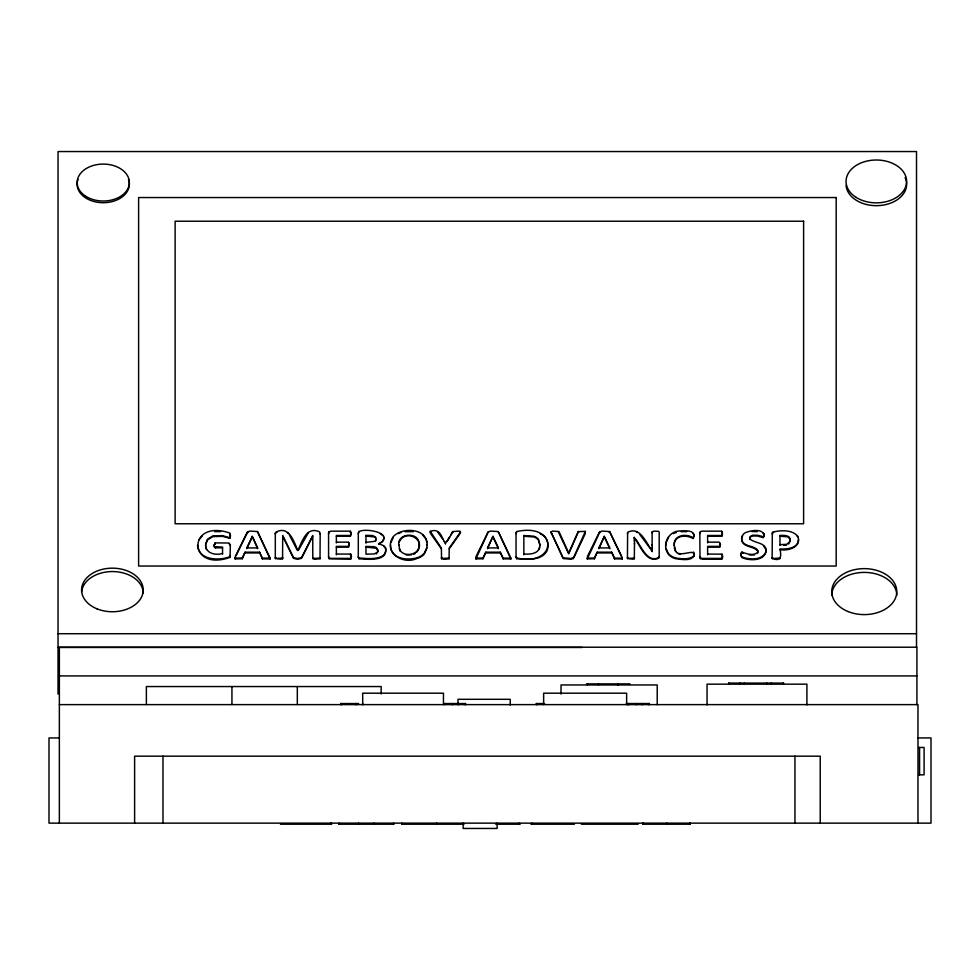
<?xml version="1.0" encoding="UTF-8"?>
<svg xmlns="http://www.w3.org/2000/svg" width="980" height="980" viewBox="0 0 980 980"><rect width="100%" height="100%" fill="white"/><g stroke="black" fill="none" stroke-linecap="round" stroke-linejoin="round"><path stroke-width="1.47" d="M763.886 536.379L763.935 534.59M694.159 555.917L694.208 554.264M741.015 555.256L741.272 552.696L742.142 552.181C746.932 553.847 753.351 556.236 757.626 552.402L758.042 550.944C754.967 544.941 744.065 547.502 741.848 540.115M694.085 535.435L692.983 538.498C686.894 534.884 675.747 534.762 674.338 543.52M351.404 556.224L351.097 558.661L350.24 559.139L329.243 558.735L328.57 557.399L328.57 532.912M722.652 556.224L721.488 558.392L702.158 558.392L700.504 557.988L699.83 556.64M349.162 544.268L348.5 547.024L336.373 547.134M351.244 533.353L350.117 536.256L336.373 536.256M214.13 545.762L215.257 542.908L229.112 543.018L230.349 545.419M674.179 545.591C673.003 535.202 686.073 533.047 692.983 537.751L694.024 536.513M427.096 544.464L426.802 548.42L424.426 553.749A15.227 10.768 0 0 1 416.549 558.649C402.388 565.068 382.678 551.863 393.323 536.562C402.474 526.677 428.015 528.122 427.096 545.211M665.726 545.885L666.057 542.614L668.605 537.248M205.555 545.493L207.466 539.221L212.758 535.913L222.411 535.607L229.357 537.628L230.361 536.44M798.504 539.429C798.161 548.494 786.867 549.351 779.97 548.947C781.954 558.049 779.982 561.565 772.142 558.392L772.326 532.275C779.639 530.192 792.391 529.286 797.855 536.44C801.873 547.122 788.043 551.14 779.97 549.694M398.86 545.419C396.582 532.324 420.591 531.515 418.889 544.758C420.261 555.464 402.315 558.073 399.338 548.678M741.664 539.282L741.921 536.685A9.996 7.068 0 0 1 745.462 532.63C750.423 530.658 761.681 528.293 763.898 534.431M766.164 550.233C765.258 561.356 749.431 561.05 741.725 557.522L741.015 554.496M383.891 538.081L382.494 541.536L378.537 543.68L383.964 545.774L385.593 547.722C387.872 561.258 366.826 558.502 358.974 557.988L358.472 557.449M328.57 533.659L328.741 532.115L330.897 531.16L350.117 531.16L351.244 534.1M358.3 533.659L358.974 531.577C366.177 527.522 396.496 533.537 378.537 544.439M516.043 533.659L516.717 531.577C558.257 522.205 557.963 567.138 516.717 557.988L516.043 556.64M699.83 533.659L700.504 531.577L702.158 531.16L721.378 531.16L722.432 532.312L721.856 536.134L707.621 536.256M772.142 533.892L773.71 532.042M275.307 534.125L275.515 532.422C288.622 524.827 293.841 541.034 297.773 550.527L297.896 550.527C302.073 541.585 306.36 526.052 319.419 531.748L320.178 534.125M694.159 555.158C692.113 561.663 681.002 559.286 675.759 558.723A14.124 9.984 0 0 1 668.372 554.215C661.5 545.186 668.311 531.025 679.789 530.964C684.016 531.05 694.502 529.445 694.085 536.183M763.886 535.631L762.918 537.591L757.712 536.036L752.469 535.962L750.876 536.575L749.614 538.669M790.321 539.833L788.692 544.072M375.744 540.911L375.708 538.045L374.642 536.954L365.981 536.06M627.433 533.892L627.629 533.034M741.076 554.153L741.272 553.443M430.306 531.368L441.38 548.065L441.564 558.759L445.312 559.274L449.048 558.759L449.244 548.065L460.49 532.03L459.044 531.087L452.466 531.577C440.4 558.367 446.831 525.133 430.306 531.368L430.857 533.977L441.38 548.812M430.122 532.765L430.306 532.115M659.185 556.456L658.94 558.073C646.347 564.063 640.626 545.762 634.305 537.995C639.475 541.45 646.396 564.59 658.94 557.314M205.775 543.459L207.466 539.98L212.758 536.66L222.411 536.354L229.822 538.265L230.435 535.399L229.675 532.973C186.862 518.591 187.744 572.504 230.031 557.363L230.349 555.513M230.031 557.363L230.349 544.672M539.76 546.779C538.559 554.116 529.666 554.398 523.847 554.019M539.208 549.449L539.943 544.574L538.473 539.417A9.531 6.738 0 0 0 533.622 536.183L523.847 535.496L523.847 554.766M757.626 553.149L758.042 551.691C754.735 545.456 741.211 548.016 741.664 538.535M426.802 547.673L424.426 552.99A15.227 10.768 0 0 1 416.549 557.902C406.602 560.83 389.856 558.477 390.652 544.941M390.947 542.565L393.323 537.31M351.171 534.357L350.117 535.496L336.373 535.496L336.373 542.896M351.33 557.24L350.24 558.392L330.897 558.392L329.243 557.988L328.57 556.64M722.432 534.357L721.378 535.496L707.621 535.496L707.621 542.896M214.204 544.77L215.257 543.655M349.088 545.284L348.01 546.375L336.373 546.375L336.373 554.815M720.349 545.284L719.259 546.375L707.621 546.375L707.621 554.815M270.125 558.196L257.593 531.564L249.9 531.074L247.279 532.128L235.408 556.285L235.163 558.906L242.293 558.759L245.049 552.181L259.504 552.181L262.395 558.098L270.125 558.196L270.125 558.943L262.395 558.845L259.504 552.181M270.125 558.943L258.022 532.949M510.874 558.196L498.33 531.564L490.637 531.074L488.016 532.128L476.145 556.285L475.9 558.906L483.03 558.759L485.786 552.181L500.241 552.181L503.132 558.098L510.874 558.196L510.874 558.943L503.132 558.845L500.241 552.181M510.874 558.943L499.42 534.284M622.251 558.196L609.707 531.564L602.014 531.074L599.393 532.128L587.522 556.285L587.29 558.906L594.419 558.759L597.163 552.181L611.63 552.181L614.521 558.098L622.251 558.196L622.251 558.943L614.521 558.845L611.63 552.181M622.251 558.943L622.043 557.081M235.408 557.044L235.163 558.906M399.35 541.793C405.144 528.686 427.096 539.172 416.721 552.242M275.307 533.377L275.307 558.392L280.795 559.213L282.559 558.759L282.718 557.632M282.559 558.759L282.718 535.472L293.547 557.608L297.54 558.514L301.558 557.608L312.767 535.472L312.767 558.392L314.678 559.213L320.019 558.759L320.178 533.377M320.019 558.759L320.178 557.632M652.312 550.883C645.857 542.859 640.332 525.942 627.629 532.275L627.433 558.367L632.664 559.213L634.317 558.747L634.489 557.608M634.317 558.747L634.489 543.373M577.882 532.924L568.694 553.823L558.392 531.981M550.993 532.03L552.561 531.087L558.968 531.54L568.694 553.063L578.176 531.601L585.403 531.405L573.631 557.424L571.009 558.49L563.145 557.816L550.993 532.03L563.145 558.563L571.009 559.237L573.631 558.171L585.109 534.014L585.403 531.405M550.993 532.777L551.299 532.115M245.049 552.181L242.293 558L235.163 558.147M485.786 552.181L483.03 558L475.9 558.147M597.163 552.181L594.419 558L587.29 558.147M252.215 536.366L246.776 547.93L257.691 547.93L252.24 536.366L257.691 548.69M246.776 548.69L252.24 537.114M492.952 536.366L487.513 547.93L498.428 547.93L492.989 536.366L487.513 548.69M604.341 536.366L598.89 547.93L609.817 547.93L604.366 536.366L598.89 548.69M659.185 557.204L659.185 531.981L658.511 531.307L654.003 531.135L652.129 531.981L652.129 545.505M652.129 532.74L652.312 531.601M765.882 552.242C761.546 560.609 749.247 559.923 741.725 556.775L741.174 555.979M236.058 555.697L247.279 532.887L248.454 531.969M312.718 536.232L301.558 558.367L297.54 559.274L293.547 558.367L282.718 536.232M449.048 558.759L449.244 557.632M779.774 558.759L779.97 557.632M694.024 555.795C689.295 559.911 681.566 558.98 675.759 557.975A14.124 9.984 0 0 1 668.372 553.467L666.02 548.335M298.618 549.927L308.443 532.606M446.709 541.548L449.281 537.297M460.33 531.368L459.779 533.977L449.244 548.812M450.69 535.08L453.14 532.005M198.952 539.821L202.223 535.987M600.569 531.969L599.393 532.887L587.29 558.906M763.432 537.469L763.739 536.317M789.905 541.781L786.622 544.317L779.97 544.672M275.515 533.181L277.046 532.054M328.741 532.863L329.243 531.577M358.974 531.577L358.3 532.912L358.3 557.399M516.717 531.577L516.043 532.912L516.043 557.399L516.717 558.735C526.468 559.09 540.433 561.32 546.656 551.532C549.866 545.137 547.416 536.268 540.286 533.831M700.504 531.577L699.83 532.912L700.002 558.196L702.158 559.139L721.488 559.139L722.579 558L721.99 554.178L707.621 554.055M707.621 547.134L719.749 547.024L720.423 544.268L719.259 542.148L707.621 542.148M376.32 553.957L378.06 551.164L376.308 548.224L365.981 547.171M230.031 556.615C219.067 561.026 198.548 560.352 197.519 545.076M578.788 532.005L578.176 532.348L578.176 531.601M413.597 554.3L415.336 553.406M634.317 557.988L629.185 558.453L627.433 557.608M320.019 558.012L314.678 558.453L312.767 557.632M282.559 558.012L277.218 558.453L275.307 557.632M449.048 558.012L443.413 558.453L441.38 557.632M779.774 558.012L774.151 558.453L772.142 557.632M673.285 533.586L676.335 532.422M398.015 533.622L401.2 532.422M222.546 553.406C216.568 555.415 207.49 554.043 205.775 546.938M749.786 539.515L749.933 536.758L752.469 535.215L757.712 535.276L763.432 536.721M743.318 553.284L741.627 553.051L741.627 552.304M783.473 545.419L786.622 545.064M754.49 554.925L749.382 554.937M411.416 554.876L406.124 554.901M681.051 531.638L686.674 531.662M214.681 531.613L220.61 531.613M404.948 531.674L413.364 531.638M752.003 531.552L757.32 531.577M779.97 536.183L787.859 536.856L790.149 539.282M523.847 536.256L533.622 536.93A9.531 6.738 0 0 1 538.473 540.164L539.943 545.321M492.952 537.114L498.428 548.69M604.341 537.114L609.817 548.69M634.244 537.995L634.305 537.248L634.428 541.021M336.373 542.148L348.01 542.148L348.868 542.626L349.162 545.027M365.981 542.381L374.74 541.315L375.744 540.164L375.708 537.285L372.841 535.546L365.981 535.313L365.981 543.128M222.546 547.845L215.257 547.845L214.424 546.62L222.546 547.097L222.546 554.153M245.049 552.941L259.504 552.941M485.786 552.941L500.241 552.941M597.163 552.941L611.63 552.941M336.373 554.055L350.24 554.055L351.097 554.545L351.404 556.971M58.041 633.717L916.52 633.717M58.041 647.462L582.304 647.462M59.364 675.918L916.913 675.918M728.532 683.097L783.706 683.097M586.505 683.893L629.956 683.893M340.636 703.554L358.643 703.554M362.539 703.554L362.992 704.62M444.454 703.554L465.684 703.554M536.158 703.554L544.537 703.554M626.33 703.554L627.739 703.554M628.229 703.554L649.458 703.554M59.364 704.62L917.978 704.62L917.978 823.139M59.364 737.94L49 737.94L49 823.139L931 823.139L931 737.94L917.978 737.94M918.774 747.458L924.091 747.458L924.091 774.825L918.774 774.825M280.439 824.205L331.718 824.205M338.762 824.205L393.935 824.205M401.641 824.205L464.005 824.205M495.733 824.205L520.196 824.205M530.952 824.205L574.403 824.205M581.348 824.205L638.152 824.205M694.208 555.023C695.041 547.024 675.281 561.356 674.35 547.085M693.191 552.683L694.146 553.81M350.117 531.92L351.171 533.059M350.24 554.815L351.33 555.954M358.3 556.64L358.974 558.735C366.826 559.249 387.872 562.005 385.593 548.482L383.964 546.534M584.362 531.858L585.403 532.152M636.363 532.054L637.747 532.508M678.307 553.639L679.998 554.337M608.874 531.969L609.707 532.312L609.707 531.564M437.607 531.993L443.021 539.466M229.112 543.778L230.19 544.672M380.424 533.61L382.996 535.766M287.422 532.606L288.61 533.573M693.117 533.549L694.048 535.202M763.212 533.071L763.8 533.818M719.749 543.018L720.423 545.027M422.564 534.774L425.957 539.086L426.815 541.916M763.567 546.019L765.98 549.449M639.989 534.762L650.022 548.237M749.786 538.767C754.429 543.557 766.25 542.112 766.164 550.981M229.675 533.72L230.435 536.146M498.33 532.312L498.759 532.949M651.173 549.952L652.276 551.63L652.178 547.808M797.046 535.938L797.855 537.187M444.259 541.511L445.496 543.765M675.722 551.348L674.179 544.843M289.443 535.056L297.075 549.927M610.136 532.949L621.381 555.746M399.975 551.079L398.86 544.672M206.437 549.596L205.555 544.733M349.088 544.023L348.5 542.259M722.579 555.954L721.99 554.178M475.9 558.906L488.432 531.552M460.33 532.115L460.49 532.777M214.13 545.015L214.424 547.367M790.321 540.58C790.848 534.957 783.755 535.227 779.97 535.435L779.97 545.419M722.505 534.1L721.856 531.27M763.898 533.684L763.935 535.35M634.428 540.262L634.489 544.12M652.129 544.758L652.178 548.555M919.571 747.458L919.571 774.825M916.913 704.62L916.913 647.217L59.364 647.217L59.364 823.139M916.52 647.29L916.52 151.545L58.041 151.545L58.041 694.073M820.223 823.139L820.223 756.18L134.615 756.18L134.615 823.139M806.908 704.914L806.908 684.163L707.045 684.163L707.045 704.914M794.952 756.18L794.952 823.139M783.339 683.097L783.339 684.163M772.326 558.012L772.326 558.759M771.285 683.097L771.285 684.163M766.777 683.097L766.777 684.163M762.918 536.844L762.918 537.591M744.249 683.097L744.249 684.163M742.142 552.181L742.142 552.941M739.961 683.097L739.961 684.163M728.851 683.097L728.851 684.163M721.99 558.282L721.99 559.029M721.856 535.386L721.856 536.134M719.749 546.277L719.749 547.024M700.504 557.988L700.504 558.735M693.668 552.022L693.668 552.769M693.46 537.628L693.46 538.375M692.983 537.751L692.983 538.498M690.177 823.139L690.177 824.205L642.856 824.205L642.856 823.139M689.92 823.139L689.92 824.205M666.804 823.139L666.902 824.205M657.213 704.73L657.213 684.959L561.013 684.959L561.013 694.085M649.054 703.554L649.054 704.62M648.895 703.554L648.895 704.62M643.137 823.139L643.137 824.205M642.427 703.554L642.427 704.62M641.753 703.554L641.753 704.62M637.049 703.554L637.049 704.62M636.094 703.554L636.094 704.62M628.78 703.554L628.78 704.62M628.633 703.554L628.633 704.62M627.58 557.988L627.58 558.747M627.666 703.554L627.666 704.62M626.637 704.583L626.637 693.191L543.643 693.191L543.643 704.583M618.037 683.893L618.037 684.959M614.521 558.098L614.521 558.845M599.809 531.552L599.809 532.299M598.474 683.893L598.474 684.959M594.419 558L594.419 558.759M587.547 683.893L587.547 684.959M573.239 558L573.239 558.759M537.003 703.554L537.003 704.62M536.624 703.554L536.624 704.62M531.993 823.139L531.993 824.205M518.947 823.139L518.947 824.205M516.717 557.988L516.717 558.735M510.237 705.073L510.237 699.304L457.991 699.304L457.954 704.62M503.132 558.098L503.132 558.845M497.117 823.139L497.117 828.455L463.136 828.455L463.136 823.139M483.03 558L483.03 558.759M458.358 703.554L458.358 704.62M452.981 703.554L452.981 704.62M452.295 703.554L452.295 704.62M445.496 543.006L445.557 543.765M444.871 703.554L444.981 704.62M443.462 704.583L443.462 693.191L362.698 693.191L362.698 704.583M441.564 558.012L441.564 558.759M436.639 823.139L436.835 824.205M401.898 823.139L401.898 824.205M393.568 823.139L393.568 824.205M381.159 694.036L381.159 686.551L146.375 686.551L146.375 704.51M374.029 823.139L374.029 824.205M358.974 557.988L358.974 558.735M358.607 823.139L358.607 824.205M356.353 703.554L356.353 704.62M355.985 703.554L355.985 704.62M350.73 554.178L350.73 554.925M350.73 558.282L350.73 559.029M350.595 531.27L350.595 532.018M350.595 535.386L350.595 536.134M348.5 546.277L348.5 547.024M341.383 703.554L341.383 704.62M341.016 703.554L341.016 704.62M339.092 823.139L339.092 824.205M331.093 823.139L331.093 824.205M330.762 823.139L330.762 824.205M329.243 557.988L329.243 558.735M312.951 558.012L312.951 558.759M297.32 686.551L297.32 704.51M275.466 558.012L275.466 558.759M262.395 558.098L262.395 558.845M257.593 531.564L257.593 532.312M247.695 531.552L247.695 532.299M242.293 558L242.293 558.759M231.942 686.551L231.942 704.51M229.822 537.518L229.822 538.265M229.357 537.628L229.357 538.375M215.257 547.097L215.257 547.845M214.779 543.018L214.779 543.778M162.986 756.18L162.986 823.139M128.466 179.463A26.117 18.473 0 0 1 103.243 202.713A26.117 18.473 0 0 1 78.008 179.463M905.128 177.564A30.294 21.425 0 0 1 881.939 205.298A30.294 21.425 0 0 1 846.095 185.428M81.646 591.92A30.821 21.793 0 0 1 113.398 571.561A30.821 21.793 0 0 1 143.215 593.341M831.763 595.375A32.511 22.981 0 0 1 864.274 572.394A32.511 22.981 0 0 1 896.774 595.375M741.933 537.444A9.996 7.068 0 0 1 742.693 535.84M378.06 550.417L377.594 552.022L374.385 553.921L365.981 554.166L365.981 546.423L374.103 546.693L376.308 547.477L378.06 550.417M836.185 197.543L138.609 197.543L138.609 566.036L836.185 566.036L836.185 197.543M803.6 221.223L175.126 221.223L175.126 523.761L803.6 523.761L803.6 221.223M465.255 704.62L465.255 703.554L465.157 704.62M848.019 611.532A32.511 22.981 0 0 0 896.774 591.614A32.511 22.981 0 0 0 848.019 571.707A32.511 22.981 0 0 0 848.019 611.532M96.983 608.825A30.821 21.793 0 0 0 143.215 589.96A30.821 21.793 0 0 0 96.983 571.083A30.821 21.793 0 0 0 96.983 608.825M856.128 197.384A30.294 21.425 0 0 0 905.986 185.82A30.294 21.425 0 0 0 866.896 161.075A30.294 21.425 0 0 0 856.128 197.384M84.77 195.608A26.117 18.473 0 0 0 128.466 187.339A26.117 18.473 0 0 0 96.481 164.714A26.117 18.473 0 0 0 84.77 195.608"/></g></svg>
